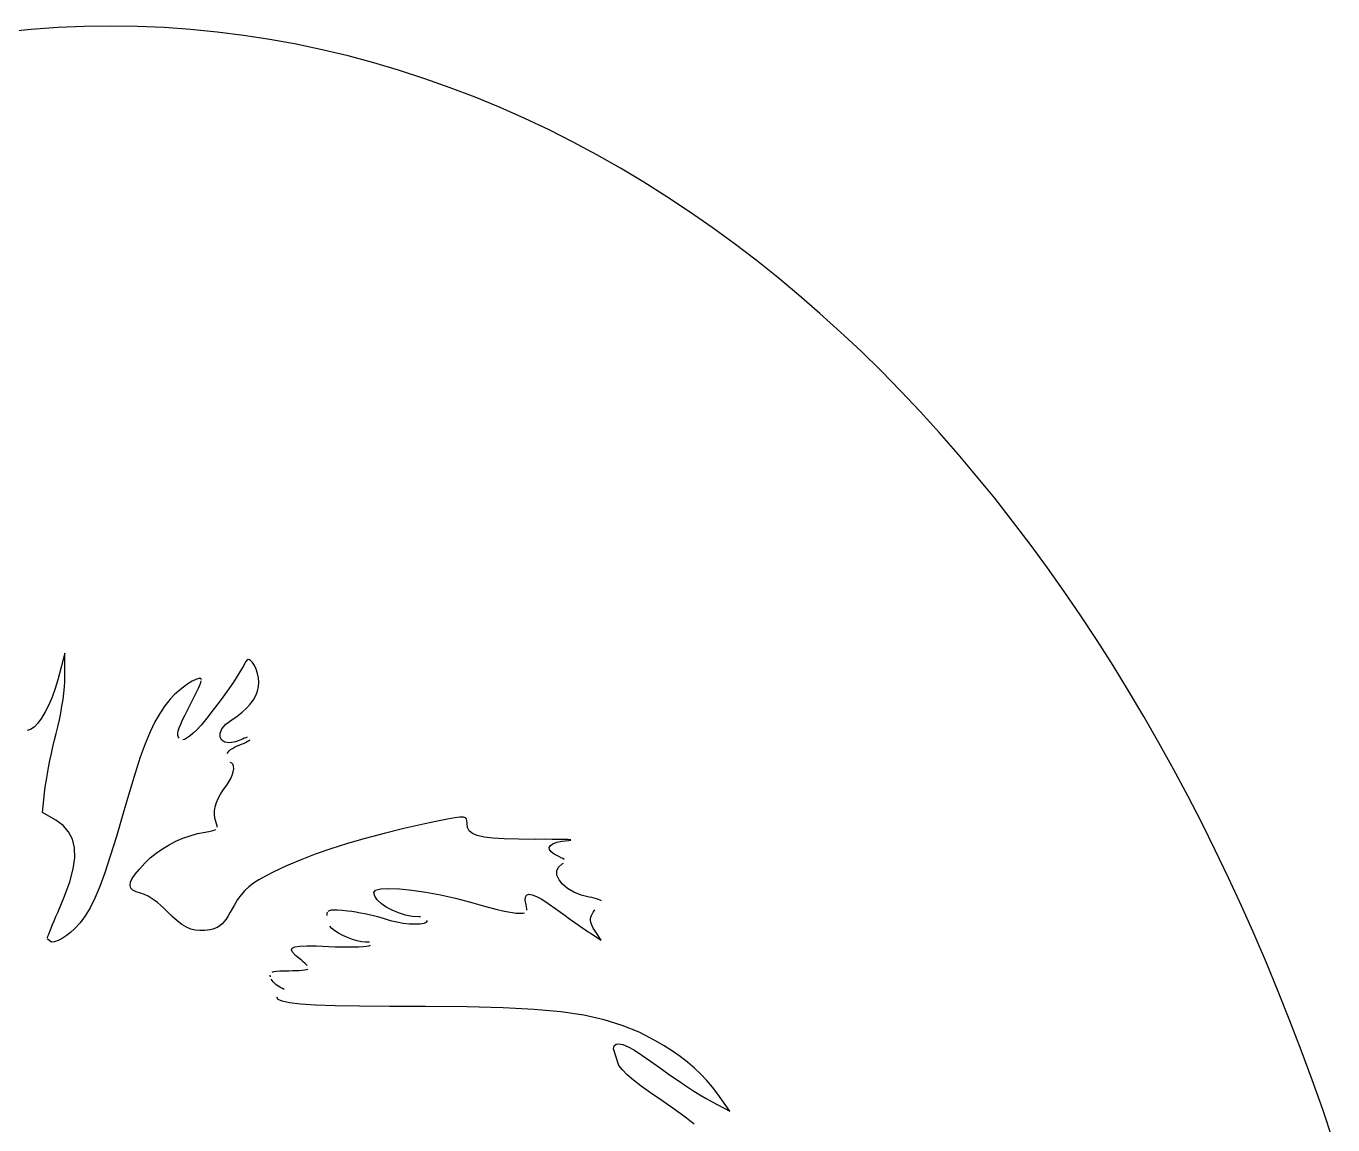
# Model space of a CAD drawing. Extents: x -128 to 128, y -84 to 84.
# Drawn here: x -58.93 to -35.96, y 65.08 to 84.4 of the extents above; entities that cross this region are included whole.
import ezdxf

# ---------------------------------------------------------------- set-up
doc = ezdxf.new("R2010")
doc.units = 0
doc.header["$MEASUREMENT"] = 0
doc.layers.get('0').update_dxf_attribs({"linetype": 'CONTINUOUS'})

msp = doc.modelspace()

# ---------------------------------------------------------------- linework, layer by layer
for p, q in [((-58.843, 84.341), (-59.309, 84.295)), ((-58.376, 84.373), (-58.843, 84.341)), ((-57.909, 84.393), (-58.376, 84.373)), ((-57.441, 84.399), (-57.909, 84.393)), ((-56.974, 84.393), (-57.441, 84.399)), ((-56.506, 84.373), (-56.974, 84.393)), ((-56.039, 84.341), (-56.506, 84.373)), ((-55.574, 84.295), (-56.039, 84.341)), ((-55.109, 84.237), (-55.574, 84.295)), ((-54.646, 84.165), (-55.109, 84.237)), ((-54.185, 84.081), (-54.646, 84.165)), ((-53.727, 83.985), (-54.185, 84.081)), ((-53.27, 83.876), (-53.727, 83.985)), ((-52.817, 83.754), (-53.27, 83.876)), ((-52.366, 83.621), (-52.817, 83.754)), ((-51.919, 83.475), (-52.366, 83.621)), ((-51.475, 83.317), (-51.919, 83.475)), ((-51.035, 83.148), (-51.475, 83.317)), ((-50.599, 82.968), (-51.035, 83.148)), ((-50.166, 82.776), (-50.599, 82.968)), ((-49.738, 82.573), (-50.166, 82.776)), ((-49.315, 82.36), (-49.738, 82.573)), ((-48.896, 82.135), (-49.315, 82.36)), ((-48.481, 81.9), (-48.896, 82.135)), ((-48.071, 81.655), (-48.481, 81.9)), ((-47.666, 81.4), (-48.071, 81.655)), ((-47.267, 81.135), (-47.666, 81.4)), ((-46.872, 80.86), (-47.267, 81.135)), ((-46.482, 80.576), (-46.872, 80.86)), ((-46.097, 80.282), (-46.482, 80.576)), ((-45.718, 79.98), (-46.097, 80.282)), ((-45.344, 79.668), (-45.718, 79.98)), ((-44.975, 79.348), (-45.344, 79.668)), ((-44.611, 79.019), (-44.975, 79.348)), ((-44.253, 78.681), (-44.611, 79.019)), ((-43.901, 78.335), (-44.253, 78.681)), ((-43.553, 77.982), (-43.901, 78.335)), ((-43.212, 77.62), (-43.553, 77.982)), ((-42.876, 77.25), (-43.212, 77.62)), ((-42.545, 76.873), (-42.876, 77.25)), ((-42.22, 76.488), (-42.545, 76.873)), ((-41.9, 76.096), (-42.22, 76.488)), ((-41.587, 75.696), (-41.9, 76.096)), ((-41.278, 75.29), (-41.587, 75.696)), ((-40.976, 74.876), (-41.278, 75.29)), ((-40.679, 74.456), (-40.976, 74.876)), ((-40.388, 74.029), (-40.679, 74.456)), ((-40.102, 73.595), (-40.388, 74.029)), ((-39.822, 73.155), (-40.102, 73.595)), ((-58.251, 73.372), (-58.373, 72.905)), ((-58.249, 72.962), (-58.251, 73.372)), ((-55.115, 73.136), (-55.189, 73.013)), ((-55.07, 73.225), (-55.115, 73.136)), ((-55.047, 73.256), (-55.07, 73.225)), ((-55.017, 73.262), (-55.047, 73.256)), ((-54.984, 73.244), (-55.017, 73.262)), ((-54.949, 73.207), (-54.984, 73.244)), ((-54.916, 73.154), (-54.949, 73.207)), ((-54.885, 73.09), (-54.916, 73.154)), ((-54.861, 73.017), (-54.885, 73.09)), ((-39.548, 72.709), (-39.822, 73.155)), ((-58.373, 72.905), (-58.419, 72.749)), ((-58.257, 72.778), (-58.251, 72.875)), ((-58.251, 72.875), (-58.249, 72.962)), ((-56.085, 72.833), (-56.166, 72.775)), ((-56.011, 72.879), (-56.085, 72.833)), ((-55.945, 72.912), (-56.011, 72.879)), ((-55.893, 72.929), (-55.945, 72.912)), ((-55.859, 72.927), (-55.893, 72.929)), ((-55.879, 72.811), (-55.862, 72.854)), ((-55.862, 72.854), (-55.851, 72.885)), ((-55.847, 72.903), (-55.859, 72.927)), ((-55.286, 72.865), (-55.398, 72.703)), ((-55.189, 73.013), (-55.286, 72.865)), ((-54.844, 72.941), (-54.861, 73.017)), ((-54.838, 72.863), (-54.844, 72.941)), ((-54.844, 72.785), (-54.838, 72.863)), ((-58.473, 72.6), (-58.532, 72.462)), ((-58.419, 72.749), (-58.473, 72.6)), ((-58.282, 72.559), (-58.268, 72.672)), ((-58.268, 72.672), (-58.257, 72.778)), ((-56.326, 72.637), (-56.398, 72.561)), ((-56.247, 72.709), (-56.326, 72.637)), ((-56.166, 72.775), (-56.247, 72.709)), ((-55.999, 72.555), (-55.963, 72.629)), ((-55.963, 72.629), (-55.93, 72.697)), ((-55.93, 72.697), (-55.902, 72.759)), ((-55.902, 72.759), (-55.879, 72.811)), ((-55.398, 72.703), (-55.519, 72.535)), ((-54.935, 72.553), (-54.893, 72.629)), ((-54.893, 72.629), (-54.863, 72.706)), ((-54.863, 72.706), (-54.844, 72.785)), ((-39.28, 72.256), (-39.548, 72.709)), ((-58.532, 72.462), (-58.595, 72.338)), ((-58.322, 72.32), (-58.3, 72.441)), ((-58.3, 72.441), (-58.282, 72.559)), ((-56.492, 72.445), (-56.58, 72.314)), ((-56.398, 72.561), (-56.492, 72.445)), ((-56.134, 72.29), (-56.08, 72.396)), ((-56.08, 72.396), (-56.038, 72.477)), ((-56.038, 72.477), (-55.999, 72.555)), ((-55.64, 72.374), (-55.754, 72.227)), ((-55.519, 72.535), (-55.64, 72.374)), ((-55.131, 72.335), (-55.055, 72.406)), ((-55.055, 72.406), (-54.989, 72.478)), ((-54.989, 72.478), (-54.935, 72.553)), ((-58.726, 72.14), (-58.791, 72.073)), ((-58.66, 72.229), (-58.726, 72.14)), ((-58.595, 72.338), (-58.66, 72.229)), ((-58.373, 72.077), (-58.346, 72.198)), ((-58.346, 72.198), (-58.322, 72.32)), ((-56.666, 72.163), (-56.75, 71.987)), ((-56.58, 72.314), (-56.666, 72.163)), ((-56.213, 72.122), (-56.179, 72.199)), ((-56.179, 72.199), (-56.134, 72.29)), ((-55.754, 72.227), (-55.856, 72.105)), ((-55.421, 72.122), (-55.315, 72.202)), ((-55.315, 72.202), (-55.218, 72.267)), ((-55.218, 72.267), (-55.131, 72.335)), ((-39.017, 71.798), (-39.28, 72.256)), ((-58.853, 72.03), (-58.91, 72.015)), ((-58.791, 72.073), (-58.853, 72.03)), ((-58.431, 71.846), (-58.402, 71.959)), ((-58.402, 71.959), (-58.373, 72.077)), ((-56.75, 71.987), (-56.835, 71.781)), ((-56.262, 71.96), (-56.255, 72.004)), ((-56.262, 71.925), (-56.262, 71.96)), ((-56.253, 71.898), (-56.262, 71.925)), ((-56.255, 72.004), (-56.239, 72.057)), ((-56.239, 72.057), (-56.213, 72.122)), ((-56.039, 71.926), (-56.08, 71.894)), ((-55.991, 71.968), (-56.039, 71.926)), ((-55.937, 72.019), (-55.991, 71.968)), ((-55.856, 72.105), (-55.937, 72.019)), ((-55.522, 71.964), (-55.489, 72.041)), ((-55.522, 71.896), (-55.522, 71.964)), ((-55.489, 72.041), (-55.421, 72.122)), ((-58.486, 71.606), (-58.459, 71.727)), ((-58.459, 71.727), (-58.431, 71.846)), ((-56.835, 71.781), (-56.923, 71.541)), ((-56.238, 71.876), (-56.253, 71.898)), ((-56.146, 71.857), (-56.173, 71.85)), ((-56.115, 71.871), (-56.146, 71.857)), ((-56.08, 71.894), (-56.115, 71.871)), ((-55.492, 71.842), (-55.522, 71.896)), ((-55.435, 71.806), (-55.492, 71.842)), ((-55.353, 71.794), (-55.435, 71.806)), ((-55.36, 71.655), (-55.335, 71.677)), ((-55.25, 71.811), (-55.353, 71.794)), ((-55.335, 71.677), (-55.305, 71.698)), ((-55.305, 71.698), (-55.27, 71.718)), ((-55.27, 71.718), (-55.23, 71.737)), ((-55.127, 71.86), (-55.25, 71.811)), ((-55.23, 71.737), (-55.185, 71.754)), ((-55.185, 71.754), (-55.145, 71.77)), ((-55.145, 71.77), (-55.108, 71.786)), ((-55.098, 71.875), (-55.127, 71.86)), ((-55.108, 71.786), (-55.074, 71.802)), ((-55.07, 71.886), (-55.098, 71.875)), ((-55.074, 71.802), (-55.043, 71.819)), ((-55.045, 71.895), (-55.07, 71.886)), ((-55.043, 71.819), (-55.016, 71.835)), ((-55.016, 71.835), (-54.994, 71.851)), ((-38.76, 71.333), (-39.017, 71.798)), ((-58.536, 71.364), (-58.512, 71.483)), ((-58.512, 71.483), (-58.486, 71.606)), ((-56.923, 71.541), (-57.016, 71.26)), ((-55.394, 71.609), (-55.38, 71.632)), ((-55.38, 71.632), (-55.36, 71.655)), ((-55.312, 71.44), (-55.343, 71.448)), ((-58.575, 71.144), (-58.557, 71.25)), ((-58.557, 71.25), (-58.536, 71.364)), ((-57.016, 71.26), (-57.116, 70.934)), ((-55.331, 71.171), (-55.306, 71.23)), ((-55.292, 71.417), (-55.312, 71.44)), ((-55.306, 71.23), (-55.289, 71.287)), ((-55.282, 71.383), (-55.292, 71.417)), ((-55.289, 71.287), (-55.281, 71.339)), ((-55.281, 71.339), (-55.282, 71.383)), ((-38.509, 70.863), (-38.76, 71.333)), ((-58.599, 70.968), (-58.589, 71.049)), ((-58.589, 71.049), (-58.575, 71.144)), ((-55.463, 70.974), (-55.404, 71.054)), ((-55.404, 71.054), (-55.364, 71.111)), ((-55.364, 71.111), (-55.331, 71.171)), ((-58.64, 70.57), (-58.599, 70.968)), ((-57.116, 70.934), (-57.226, 70.558)), ((-55.585, 70.744), (-55.553, 70.818)), ((-55.553, 70.818), (-55.513, 70.895)), ((-55.513, 70.895), (-55.463, 70.974)), ((-38.264, 70.387), (-38.509, 70.863)), ((-58.411, 70.435), (-58.64, 70.57)), ((-57.226, 70.558), (-57.344, 70.151)), ((-55.621, 70.536), (-55.619, 70.602)), ((-55.614, 70.473), (-55.621, 70.536)), ((-55.619, 70.602), (-55.606, 70.672)), ((-55.606, 70.672), (-55.585, 70.744)), ((-58.282, 70.342), (-58.411, 70.435)), ((-58.183, 70.231), (-58.282, 70.342)), ((-55.598, 70.414), (-55.614, 70.473)), ((-55.583, 70.372), (-55.598, 70.414)), ((-55.574, 70.338), (-55.583, 70.372)), ((-55.572, 70.311), (-55.574, 70.338)), ((-51.921, 70.37), (-52.29, 70.288)), ((-51.699, 70.418), (-51.921, 70.37)), ((-51.525, 70.453), (-51.699, 70.418)), ((-51.396, 70.477), (-51.525, 70.453)), ((-51.303, 70.49), (-51.396, 70.477)), ((-51.242, 70.49), (-51.303, 70.49)), ((-51.205, 70.479), (-51.242, 70.49)), ((-51.186, 70.457), (-51.205, 70.479)), ((-51.18, 70.423), (-51.186, 70.457)), ((-51.179, 70.377), (-51.18, 70.423)), ((-51.17, 70.307), (-51.179, 70.377)), ((-51.14, 70.249), (-51.17, 70.307)), ((-38.025, 69.906), (-38.264, 70.387)), ((-58.117, 70.101), (-58.183, 70.231)), ((-58.081, 69.95), (-58.117, 70.101)), ((-57.344, 70.151), (-57.451, 69.804)), ((-56.298, 70.065), (-56.173, 70.119)), ((-56.173, 70.119), (-56.046, 70.163)), ((-56.046, 70.163), (-55.915, 70.199)), ((-55.915, 70.199), (-55.783, 70.225)), ((-55.783, 70.225), (-55.716, 70.236)), ((-55.716, 70.236), (-55.663, 70.247)), ((-55.663, 70.247), (-55.623, 70.259)), ((-55.623, 70.259), (-55.596, 70.273)), ((-52.969, 70.116), (-53.28, 70.026)), ((-52.639, 70.204), (-52.969, 70.116)), ((-52.29, 70.288), (-52.639, 70.204)), ((-51.084, 70.202), (-51.14, 70.249)), ((-50.999, 70.165), (-51.084, 70.202)), ((-50.88, 70.137), (-50.999, 70.165)), ((-50.723, 70.117), (-50.88, 70.137)), ((-50.524, 70.105), (-50.723, 70.117)), ((-50.277, 70.099), (-50.524, 70.105)), ((-49.981, 70.098), (-50.277, 70.099)), ((-49.822, 70.099), (-49.981, 70.098)), ((-49.683, 70.098), (-49.822, 70.099)), ((-49.565, 70.097), (-49.683, 70.098)), ((-49.47, 70.095), (-49.565, 70.097)), ((-49.51, 70.065), (-49.397, 70.078)), ((-49.4, 70.093), (-49.47, 70.095)), ((-49.356, 70.09), (-49.4, 70.093)), ((-49.397, 70.078), (-49.353, 70.082)), ((-58.077, 69.776), (-58.081, 69.95)), ((-56.747, 69.771), (-56.643, 69.856)), ((-56.643, 69.856), (-56.533, 69.933)), ((-56.533, 69.933), (-56.418, 70.003)), ((-56.418, 70.003), (-56.298, 70.065)), ((-53.574, 69.932), (-53.851, 69.835)), ((-53.28, 70.026), (-53.574, 69.932)), ((-49.733, 69.956), (-49.712, 69.99)), ((-49.729, 69.918), (-49.733, 69.956)), ((-49.701, 69.878), (-49.729, 69.918)), ((-49.712, 69.99), (-49.668, 70.02)), ((-49.647, 69.837), (-49.701, 69.878)), ((-49.668, 70.02), (-49.6, 70.046)), ((-49.567, 69.795), (-49.647, 69.837)), ((-49.6, 70.046), (-49.51, 70.065)), ((-37.791, 69.419), (-38.025, 69.906)), ((-58.104, 69.578), (-58.077, 69.776)), ((-57.451, 69.804), (-57.547, 69.512)), ((-56.939, 69.577), (-56.844, 69.679)), ((-56.844, 69.679), (-56.747, 69.771)), ((-54.356, 69.63), (-54.586, 69.521)), ((-54.111, 69.734), (-54.356, 69.63)), ((-53.851, 69.835), (-54.111, 69.734)), ((-49.602, 69.542), (-49.572, 69.61)), ((-49.572, 69.61), (-49.504, 69.667)), ((-49.527, 69.776), (-49.567, 69.795)), ((-49.496, 69.759), (-49.527, 69.776)), ((-49.504, 69.667), (-49.481, 69.681)), ((-49.474, 69.745), (-49.496, 69.759)), ((-58.163, 69.352), (-58.104, 69.578)), ((-57.547, 69.512), (-57.636, 69.268)), ((-57.093, 69.344), (-57.064, 69.411)), ((-57.064, 69.411), (-57.012, 69.488)), ((-57.012, 69.488), (-56.939, 69.577)), ((-54.837, 69.387), (-54.934, 69.327)), ((-54.723, 69.451), (-54.837, 69.387)), ((-54.586, 69.521), (-54.723, 69.451)), ((-49.598, 69.466), (-49.602, 69.542)), ((-49.562, 69.387), (-49.598, 69.466)), ((-49.499, 69.308), (-49.562, 69.387)), ((-37.564, 68.927), (-37.791, 69.419)), ((-58.253, 69.098), (-58.163, 69.352)), ((-57.636, 69.268), (-57.722, 69.064)), ((-57.101, 69.288), (-57.093, 69.344)), ((-57.087, 69.242), (-57.101, 69.288)), ((-57.052, 69.205), (-57.087, 69.242)), ((-56.996, 69.176), (-57.052, 69.205)), ((-56.919, 69.154), (-56.996, 69.176)), ((-56.879, 69.143), (-56.919, 69.154)), ((-55.086, 69.199), (-55.151, 69.125)), ((-55.015, 69.265), (-55.086, 69.199)), ((-54.934, 69.327), (-55.015, 69.265)), ((-52.819, 69.164), (-52.787, 69.205)), ((-52.803, 69.1), (-52.819, 69.164)), ((-52.787, 69.205), (-52.695, 69.229)), ((-52.695, 69.229), (-52.552, 69.236)), ((-52.552, 69.236), (-52.367, 69.229)), ((-52.367, 69.229), (-52.148, 69.207)), ((-52.148, 69.207), (-51.906, 69.171)), ((-51.906, 69.171), (-51.647, 69.123)), ((-49.411, 69.234), (-49.499, 69.308)), ((-49.301, 69.169), (-49.411, 69.234)), ((-49.174, 69.117), (-49.301, 69.169)), ((-58.373, 68.813), (-58.253, 69.098)), ((-57.722, 69.064), (-57.806, 68.895)), ((-56.835, 69.124), (-56.879, 69.143)), ((-56.786, 69.098), (-56.835, 69.124)), ((-56.733, 69.066), (-56.786, 69.098)), ((-56.678, 69.028), (-56.733, 69.066)), ((-56.622, 68.986), (-56.678, 69.028)), ((-56.566, 68.94), (-56.622, 68.986)), ((-56.512, 68.891), (-56.566, 68.94)), ((-55.276, 68.936), (-55.344, 68.815)), ((-55.212, 69.038), (-55.276, 68.936)), ((-55.151, 69.125), (-55.212, 69.038)), ((-52.759, 69.034), (-52.803, 69.1)), ((-52.69, 68.969), (-52.759, 69.034)), ((-52.602, 68.908), (-52.69, 68.969)), ((-51.647, 69.123), (-51.381, 69.063)), ((-51.381, 69.063), (-51.116, 68.992)), ((-51.116, 68.992), (-50.995, 68.957)), ((-50.995, 68.957), (-50.875, 68.924)), ((-50.875, 68.924), (-50.759, 68.894)), ((-50.156, 69.027), (-50.153, 69.084)), ((-50.142, 68.949), (-50.156, 69.027)), ((-50.153, 69.084), (-50.132, 69.119)), ((-50.133, 68.909), (-50.142, 68.949)), ((-50.132, 69.119), (-50.093, 69.133)), ((-50.093, 69.133), (-50.036, 69.125)), ((-50.036, 69.125), (-49.96, 69.095)), ((-49.96, 69.095), (-49.865, 69.044)), ((-49.865, 69.044), (-49.751, 68.97)), ((-49.751, 68.97), (-49.616, 68.875)), ((-49.032, 69.082), (-49.174, 69.117)), ((-48.988, 69.073), (-49.032, 69.082)), ((-48.945, 69.063), (-48.988, 69.073)), ((-48.906, 69.053), (-48.945, 69.063)), ((-48.871, 69.041), (-48.906, 69.053)), ((-48.841, 69.029), (-48.871, 69.041)), ((-48.816, 69.017), (-48.841, 69.029)), ((-37.342, 68.43), (-37.564, 68.927)), ((-58.438, 68.667), (-58.407, 68.739)), ((-58.407, 68.739), (-58.373, 68.813)), ((-57.893, 68.753), (-57.983, 68.632)), ((-57.806, 68.895), (-57.893, 68.753)), ((-56.46, 68.84), (-56.512, 68.891)), ((-56.363, 68.744), (-56.46, 68.84)), ((-56.274, 68.665), (-56.363, 68.744)), ((-55.416, 68.697), (-55.451, 68.651)), ((-55.381, 68.751), (-55.416, 68.697)), ((-55.344, 68.815), (-55.381, 68.751)), ((-53.638, 68.76), (-53.637, 68.792)), ((-53.637, 68.792), (-53.631, 68.818)), ((-53.618, 68.837), (-53.596, 68.849)), ((-53.596, 68.849), (-53.562, 68.857)), ((-53.562, 68.857), (-53.516, 68.859)), ((-53.516, 68.859), (-53.454, 68.857)), ((-53.454, 68.857), (-53.375, 68.851)), ((-53.375, 68.851), (-53.276, 68.841)), ((-53.276, 68.841), (-53.206, 68.833)), ((-53.206, 68.833), (-53.132, 68.822)), ((-53.132, 68.822), (-53.055, 68.809)), ((-53.055, 68.809), (-52.977, 68.794)), ((-52.977, 68.794), (-52.9, 68.778)), ((-52.9, 68.778), (-52.826, 68.76)), ((-52.826, 68.76), (-52.756, 68.742)), ((-52.756, 68.742), (-52.692, 68.724)), ((-52.692, 68.724), (-52.637, 68.706)), ((-52.637, 68.706), (-52.529, 68.673)), ((-52.498, 68.852), (-52.602, 68.908)), ((-52.384, 68.805), (-52.498, 68.852)), ((-52.263, 68.768), (-52.384, 68.805)), ((-52.141, 68.744), (-52.263, 68.768)), ((-52.021, 68.735), (-52.141, 68.744)), ((-51.995, 68.734), (-52.021, 68.735)), ((-50.759, 68.894), (-50.649, 68.867)), ((-50.649, 68.867), (-50.548, 68.844)), ((-50.548, 68.844), (-50.458, 68.825)), ((-50.458, 68.825), (-50.382, 68.81)), ((-50.382, 68.81), (-50.321, 68.801)), ((-50.321, 68.801), (-50.279, 68.798)), ((-50.279, 68.798), (-50.233, 68.799)), ((-50.233, 68.799), (-50.196, 68.802)), ((-50.196, 68.802), (-50.168, 68.808)), ((-50.128, 68.877), (-50.133, 68.909)), ((-50.129, 68.851), (-50.128, 68.877)), ((-49.616, 68.875), (-49.537, 68.817)), ((-49.537, 68.817), (-49.457, 68.759)), ((-49.457, 68.759), (-49.377, 68.702)), ((-49.377, 68.702), (-49.3, 68.647)), ((-49.008, 68.671), (-49.007, 68.7)), ((-49.007, 68.7), (-49.001, 68.73)), ((-49.001, 68.73), (-48.989, 68.761)), ((-48.989, 68.761), (-48.973, 68.794)), ((-48.973, 68.794), (-48.96, 68.817)), ((-48.96, 68.817), (-48.945, 68.839)), ((-48.945, 68.839), (-48.93, 68.86)), ((-58.534, 68.432), (-58.516, 68.48)), ((-58.516, 68.48), (-58.493, 68.536)), ((-58.493, 68.536), (-58.467, 68.599)), ((-58.467, 68.599), (-58.438, 68.667)), ((-58.153, 68.458), (-58.226, 68.402)), ((-58.081, 68.524), (-58.153, 68.458)), ((-57.983, 68.632), (-58.081, 68.524)), ((-56.191, 68.603), (-56.274, 68.665)), ((-56.112, 68.555), (-56.191, 68.603)), ((-56.034, 68.521), (-56.112, 68.555)), ((-55.956, 68.501), (-56.034, 68.521)), ((-55.875, 68.493), (-55.956, 68.501)), ((-55.788, 68.496), (-55.875, 68.493)), ((-55.695, 68.509), (-55.788, 68.496)), ((-55.646, 68.521), (-55.695, 68.509)), ((-55.601, 68.536), (-55.646, 68.521)), ((-55.56, 68.556), (-55.601, 68.536)), ((-55.521, 68.581), (-55.56, 68.556)), ((-55.485, 68.612), (-55.521, 68.581)), ((-55.451, 68.651), (-55.485, 68.612)), ((-53.555, 68.53), (-53.591, 68.57)), ((-53.503, 68.489), (-53.555, 68.53)), ((-53.436, 68.447), (-53.503, 68.489)), ((-52.529, 68.673), (-52.416, 68.647)), ((-52.416, 68.647), (-52.301, 68.627)), ((-52.301, 68.627), (-52.191, 68.615)), ((-52.191, 68.615), (-52.089, 68.611)), ((-52.089, 68.611), (-52.002, 68.614)), ((-52.002, 68.614), (-51.934, 68.625)), ((-51.934, 68.625), (-51.889, 68.644)), ((-51.889, 68.644), (-51.873, 68.672)), ((-49.3, 68.647), (-49.226, 68.595)), ((-49.226, 68.595), (-49.159, 68.548)), ((-49.159, 68.548), (-49.098, 68.506)), ((-49.098, 68.506), (-49.048, 68.472)), ((-49.048, 68.472), (-49.008, 68.446)), ((-49.004, 68.641), (-49.008, 68.671)), ((-48.994, 68.609), (-49.004, 68.641)), ((-48.98, 68.575), (-48.994, 68.609)), ((-48.959, 68.537), (-48.98, 68.575)), ((-48.933, 68.496), (-48.959, 68.537)), ((-48.823, 68.328), (-48.933, 68.496)), ((-58.482, 68.288), (-58.56, 68.348)), ((-58.557, 68.364), (-58.548, 68.393)), ((-58.548, 68.393), (-58.534, 68.432)), ((-58.429, 68.297), (-58.482, 68.288)), ((-58.367, 68.32), (-58.429, 68.297)), ((-58.299, 68.355), (-58.367, 68.32)), ((-58.226, 68.402), (-58.299, 68.355)), ((-53.36, 68.407), (-53.436, 68.447)), ((-53.278, 68.371), (-53.36, 68.407)), ((-53.193, 68.339), (-53.278, 68.371)), ((-53.11, 68.315), (-53.193, 68.339)), ((-53.033, 68.299), (-53.11, 68.315)), ((-52.964, 68.293), (-53.033, 68.299)), ((-52.926, 68.292), (-52.964, 68.293)), ((-52.896, 68.29), (-52.926, 68.292)), ((-52.901, 68.227), (-52.874, 68.237)), ((-49.008, 68.446), (-48.823, 68.328)), ((-37.126, 67.928), (-37.342, 68.43)), ((-54.266, 68.155), (-54.253, 68.187)), ((-54.245, 68.112), (-54.266, 68.155)), ((-54.253, 68.187), (-54.204, 68.209)), ((-54.193, 68.057), (-54.245, 68.112)), ((-54.204, 68.209), (-54.118, 68.222)), ((-54.112, 67.989), (-54.193, 68.057)), ((-54.118, 68.222), (-53.993, 68.227)), ((-53.993, 68.227), (-53.826, 68.224)), ((-53.826, 68.224), (-53.616, 68.215)), ((-53.616, 68.215), (-53.497, 68.21)), ((-53.497, 68.21), (-53.382, 68.207)), ((-53.382, 68.207), (-53.274, 68.206)), ((-53.274, 68.206), (-53.174, 68.207)), ((-53.174, 68.207), (-53.085, 68.209)), ((-53.085, 68.209), (-53.008, 68.214)), ((-53.008, 68.214), (-52.946, 68.22)), ((-52.946, 68.22), (-52.901, 68.227)), ((-54.605, 67.764), (-54.573, 67.774)), ((-54.573, 67.774), (-54.529, 67.781)), ((-54.529, 67.781), (-54.471, 67.786)), ((-54.471, 67.786), (-54.397, 67.788)), ((-54.397, 67.788), (-54.306, 67.789)), ((-54.306, 67.789), (-54.243, 67.79)), ((-54.243, 67.79), (-54.184, 67.791)), ((-54.184, 67.791), (-54.129, 67.794)), ((-54.129, 67.794), (-54.08, 67.798)), ((-54.084, 67.967), (-54.112, 67.989)), ((-54.058, 67.944), (-54.084, 67.967)), ((-54.08, 67.798), (-54.038, 67.803)), ((-54.033, 67.922), (-54.058, 67.944)), ((-54.038, 67.803), (-54.003, 67.808)), ((-54.011, 67.901), (-54.033, 67.922)), ((-53.992, 67.881), (-54.011, 67.901)), ((-54.003, 67.808), (-53.977, 67.814)), ((-36.917, 67.421), (-37.126, 67.928)), ((-54.637, 67.68), (-54.64, 67.708)), ((-54.605, 67.614), (-54.62, 67.637)), ((-54.586, 67.591), (-54.605, 67.614)), ((-54.565, 67.569), (-54.586, 67.591)), ((-54.541, 67.547), (-54.565, 67.569)), ((-54.515, 67.526), (-54.541, 67.547)), ((-54.5, 67.285), (-54.522, 67.325)), ((-54.487, 67.508), (-54.515, 67.526)), ((-54.459, 67.492), (-54.487, 67.508)), ((-54.424, 67.474), (-54.459, 67.492)), ((-54.397, 67.458), (-54.424, 67.474)), ((-36.713, 66.909), (-36.917, 67.421)), ((-54.429, 67.251), (-54.5, 67.285)), ((-54.301, 67.223), (-54.429, 67.251)), ((-54.109, 67.201), (-54.301, 67.223)), ((-53.844, 67.184), (-54.109, 67.201)), ((-53.5, 67.172), (-53.844, 67.184)), ((-53.068, 67.164), (-53.5, 67.172)), ((-52.541, 67.159), (-53.068, 67.164)), ((-51.911, 67.158), (-52.541, 67.159)), ((-51.176, 67.153), (-51.911, 67.158)), ((-50.543, 67.137), (-51.176, 67.153)), ((-50, 67.109), (-50.543, 67.137)), ((-49.532, 67.065), (-50, 67.109)), ((-49.127, 67.005), (-49.532, 67.065)), ((-48.771, 66.927), (-49.127, 67.005)), ((-48.452, 66.827), (-48.771, 66.927)), ((-36.515, 66.392), (-36.713, 66.909)), ((-48.155, 66.705), (-48.452, 66.827)), ((-47.867, 66.558), (-48.155, 66.705)), ((-48.606, 66.413), (-48.592, 66.466)), ((-48.512, 66.121), (-48.606, 66.413)), ((-48.592, 66.466), (-48.56, 66.497)), ((-48.56, 66.497), (-48.508, 66.505)), ((-48.508, 66.505), (-48.438, 66.49)), ((-48.438, 66.49), (-48.347, 66.452)), ((-48.347, 66.452), (-48.236, 66.391)), ((-48.236, 66.391), (-48.104, 66.306)), ((-47.713, 66.468), (-47.867, 66.558)), ((-47.567, 66.376), (-47.713, 66.468)), ((-36.323, 65.872), (-36.515, 66.392)), ((-48.104, 66.306), (-47.951, 66.198)), ((-47.951, 66.198), (-47.778, 66.073)), ((-47.431, 66.28), (-47.567, 66.376)), ((-47.303, 66.18), (-47.431, 66.28)), ((-47.182, 66.077), (-47.303, 66.18)), ((-48.447, 66.044), (-48.512, 66.121)), ((-48.362, 65.959), (-48.447, 66.044)), ((-48.252, 65.866), (-48.362, 65.959)), ((-47.778, 66.073), (-47.618, 65.96)), ((-47.618, 65.96), (-47.47, 65.857)), ((-47.07, 65.969), (-47.182, 66.077)), ((-46.964, 65.856), (-47.07, 65.969)), ((-48.116, 65.76), (-48.252, 65.866)), ((-47.952, 65.641), (-48.116, 65.76)), ((-47.47, 65.857), (-47.334, 65.765)), ((-47.334, 65.765), (-47.207, 65.682)), ((-46.864, 65.738), (-46.964, 65.856)), ((-46.771, 65.615), (-46.864, 65.738)), ((-36.137, 65.346), (-36.323, 65.872)), ((-47.756, 65.504), (-47.952, 65.641)), ((-47.656, 65.435), (-47.756, 65.504)), ((-47.207, 65.682), (-47.088, 65.608)), ((-47.088, 65.608), (-46.977, 65.541)), ((-46.977, 65.541), (-46.872, 65.481)), ((-46.872, 65.481), (-46.771, 65.427)), ((-46.558, 65.317), (-46.771, 65.615)), ((-47.562, 65.369), (-47.656, 65.435)), ((-47.473, 65.306), (-47.562, 65.369)), ((-47.393, 65.248), (-47.473, 65.306)), ((-47.322, 65.195), (-47.393, 65.248)), ((-46.771, 65.427), (-46.558, 65.317)), ((-35.958, 64.817), (-36.137, 65.346)), ((-47.263, 65.151), (-47.322, 65.195)), ((-47.217, 65.114), (-47.263, 65.151)), ((-47.186, 65.088), (-47.217, 65.114))]:
    msp.add_line(p, q)

doc.saveas('drawing.dxf')
